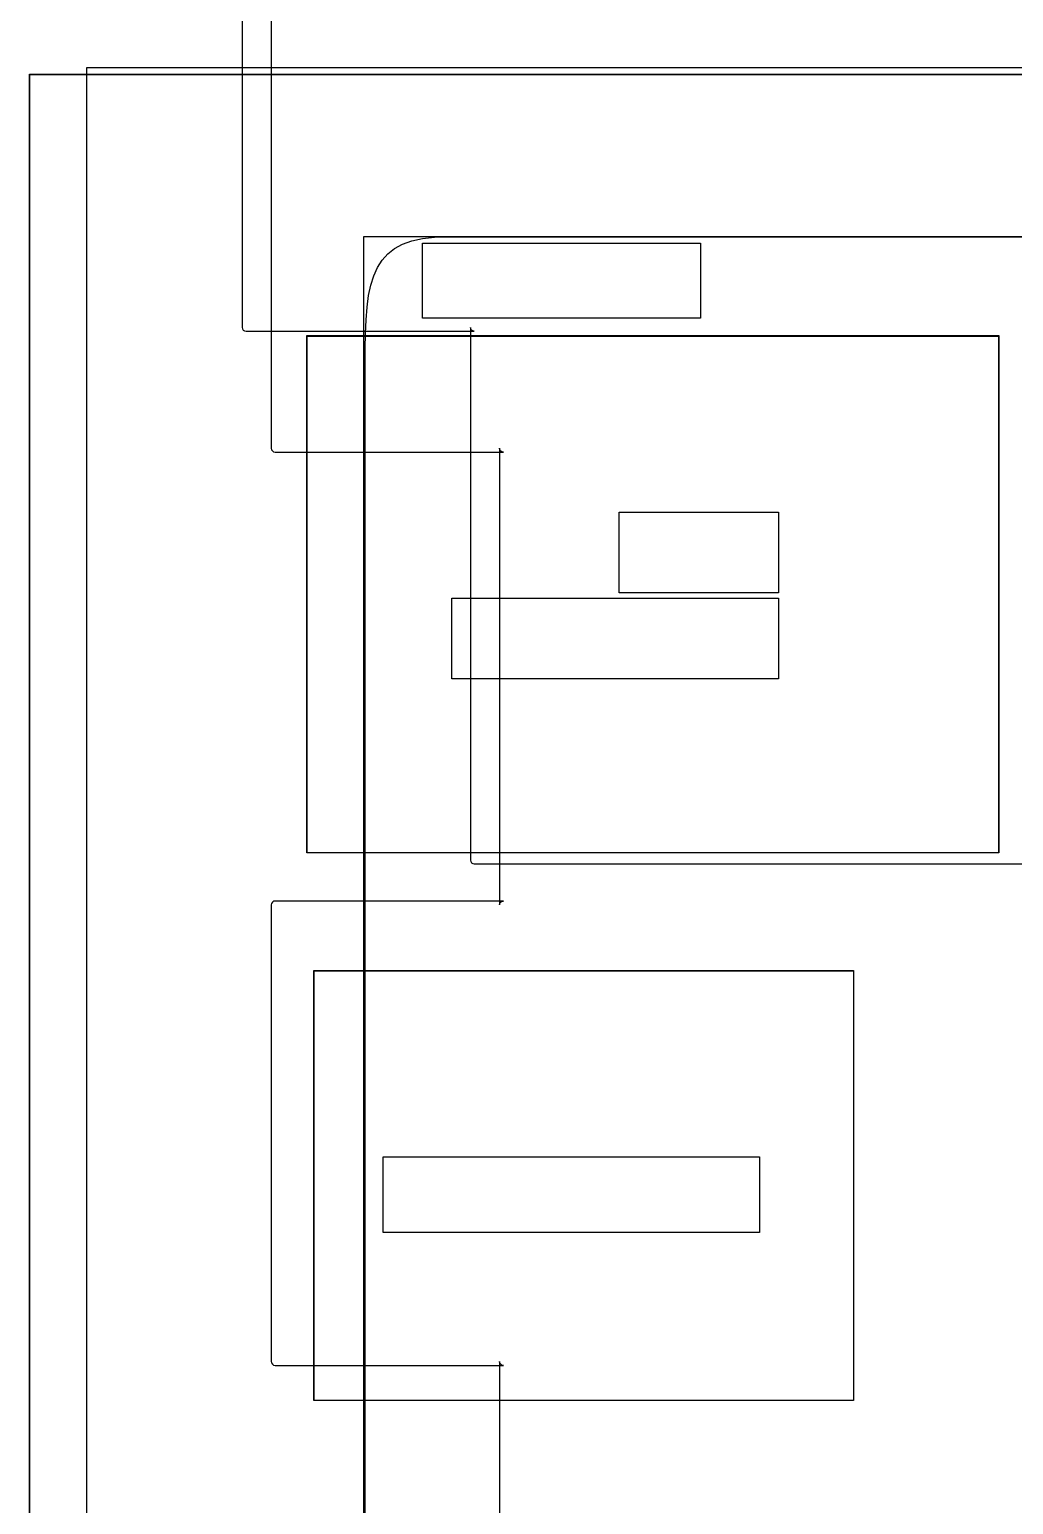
# Model space of a CAD drawing. Extents: x -52 to 498, y 3 to 363.
# Drawn here: x 4.69 to 30.56, y 67.33 to 106.09 of the extents above; entities that cross this region are included whole.
import ezdxf

# ---------------------------------------------------------------- set-up
doc = ezdxf.new("R2010")
doc.units = 0
for name, color, linetype in [('RpiPaveiksliukas', 7, 'CONTINUOUS'), ('RpiSkyles', 7, 'CONTINUOUS'), ('RpiSkyles_kitoj_vietoj', 7, 'CONTINUOUS')]:
    doc.layers.add(name, color=color, linetype=linetype)

msp = doc.modelspace()

# ---------------------------------------------------------------- linework, layer by layer
at = {"layer": 'RpiPaveiksliukas', "color": 7}
for points in [[(94.00034, 45.582526), (6.200342, 45.582526), (6.200342, 105.092524), (94.00034, 105.092524)], [(92.49034, 45.442526), (4.700342, 45.442526), (4.700342, 104.902524), (92.49034, 104.902524), (92.49034, 45.442526), (4.690342, 45.442526), (4.690342, 104.912524), (92.49034, 104.912524)], [(86.31034, 52.752526), (13.480342, 52.752526), (13.480342, 100.652524), (86.31034, 100.652524)], [(22.330341, 98.502524), (15.020342, 98.502524), (15.020342, 100.472524), (22.330341, 100.472524)], [(30.170341, 84.452525), (11.980342, 84.452525), (11.980342, 98.042524), (30.170341, 98.042524)], [(21.060341, 98.032524), (30.160341, 98.032524), (30.160341, 84.452525), (11.990342, 84.452525), (11.990342, 98.032524)], [(21.060341, 98.032524), (30.160341, 98.032524), (30.160341, 84.452525), (11.990342, 84.452525), (11.990342, 98.032524)], [(24.380341, 91.282525), (20.190341, 91.282525), (20.190341, 93.402525), (24.380341, 93.402525)], [(24.380341, 89.022525), (15.790342, 89.022525), (15.790342, 91.142525), (24.380341, 91.142525)], [(26.350341, 70.062525), (12.160342, 70.062525), (12.160342, 81.362525), (26.350341, 81.362525)], [(19.260341, 81.352525), (26.350341, 81.352525), (26.350341, 70.062525), (12.170342, 70.062525), (12.170342, 81.352525)], [(19.260341, 81.352525), (26.350341, 81.352525), (26.350341, 70.062525), (12.170342, 70.062525), (12.170342, 81.352525)], [(23.880341, 74.472525), (13.990342, 74.472525), (13.990342, 76.462525), (23.880341, 76.462525)]]:
    msp.add_lwpolyline(points, close=True, dxfattribs=at)
for points in [[(15.700342, 100.642524), (83.88034, 100.642524)], [(13.510342, 55.392526), (13.510342, 97.282524)]]:
    msp.add_lwpolyline(points, dxfattribs=at)
for points in [[(13.510342, 97.282524), (13.510342, 99.612524), (13.650342, 100.642524), (15.700342, 100.642524)], [(13.510342, 97.282524), (13.510342, 99.612524), (13.650342, 100.642524), (15.700342, 100.642524)], [(15.700342, 100.642524), (15.700342, 100.642524), (70.58034, 100.642524), (83.88034, 100.642524)], [(13.510342, 55.392526), (13.510342, 56.632526), (13.510342, 95.592524), (13.510342, 97.282524)]]:
    msp.add_open_spline(points, degree=3, dxfattribs=at)
at = {"layer": 'RpiSkyles', "color": 7}
msp.add_lwpolyline([(94.00034, 45.582526), (6.200342, 45.582526), (6.200342, 105.092524), (94.00034, 105.092524)], close=True, dxfattribs=at)
at = {"layer": 'RpiSkyles', "color": 5}
for points in [[(15.700342, 100.642524), (83.88034, 100.642524)], [(13.510342, 55.392526), (13.510342, 97.282524)]]:
    msp.add_lwpolyline(points, dxfattribs=at)
for points in [[(26.350341, 70.062525), (12.160342, 70.062525), (12.160342, 81.362525), (26.350341, 81.362525)], [(19.260341, 81.352525), (26.350341, 81.352525), (26.350341, 70.062525), (12.170342, 70.062525), (12.170342, 81.352525)], [(19.260341, 81.352525), (26.350341, 81.352525), (26.350341, 70.062525), (12.170342, 70.062525), (12.170342, 81.352525)]]:
    msp.add_lwpolyline(points, close=True, dxfattribs=at)
msp.add_open_spline([(13.510342, 97.282524), (13.510342, 99.612524), (13.650342, 100.642524), (15.700342, 100.642524)], degree=3, dxfattribs=at)
at = {"layer": 'RpiSkyles', "color": 7}
for points in [[(13.510342, 97.282524), (13.510342, 99.612524), (13.650342, 100.642524), (15.700342, 100.642524)], [(15.700342, 100.642524), (15.700342, 100.642524), (70.58034, 100.642524), (83.88034, 100.642524)], [(13.510342, 55.392526), (13.510342, 56.632526), (13.510342, 95.592524), (13.510342, 97.282524)]]:
    msp.add_open_spline(points, degree=3, dxfattribs=at)
at = {"layer": 'RpiSkyles_kitoj_vietoj', "color": 1}
for points in [[(10.280342, 110.260724), (10.280342, 98.260724)], [(11.045073, 107.083727), (11.045073, 95.083727)], [(10.381905, 98.159124), (16.381905, 98.159124)], [(16.280342, 98.260724), (16.280343, 84.260725)], [(11.146633, 94.982128), (17.146633, 94.982128)], [(17.045073, 95.083727), (17.045073, 83.083728)], [(16.381905, 84.159125), (34.881904, 84.159125)], [(11.045073, 83.083728), (11.045073, 71.083728)], [(17.146633, 83.185228), (11.146633, 83.185228)], [(11.146633, 70.982128), (17.146633, 70.982128)], [(17.045073, 71.083728), (17.045073, 52.583729), (17.045073, 46.583729)]]:
    msp.add_lwpolyline(points, dxfattribs=at)
msp.add_lwpolyline([(16.381905, 84.159125)], close=True, dxfattribs=at)
for points in [[(10.280342, 98.260724), (10.280342, 98.205724), (10.323312, 98.159124), (10.381905, 98.159124)], [(16.381905, 98.159124), (16.327215, 98.159124), (16.280342, 98.202124), (16.280342, 98.260724)], [(11.045073, 95.083727), (11.045073, 95.028728), (11.088073, 94.982128), (11.146633, 94.982128)], [(17.146633, 94.982128), (17.091933, 94.982128), (17.045073, 95.025128), (17.045073, 95.083727)], [(16.280343, 84.260725), (16.280343, 84.205725), (16.323313, 84.159125), (16.381905, 84.159125)], [(11.146633, 83.185228), (11.091933, 83.185228), (11.045073, 83.142228), (11.045073, 83.083728)], [(17.045073, 83.083728), (17.045073, 83.138728), (17.088073, 83.185228), (17.146633, 83.185228)], [(11.045073, 71.083728), (11.045073, 71.028728), (11.088073, 70.982128), (11.146633, 70.982128)], [(17.146633, 70.982128), (17.091933, 70.982128), (17.045073, 71.025128), (17.045073, 71.083728)]]:
    msp.add_open_spline(points, degree=3, dxfattribs=at)

doc.saveas('drawing.dxf')
